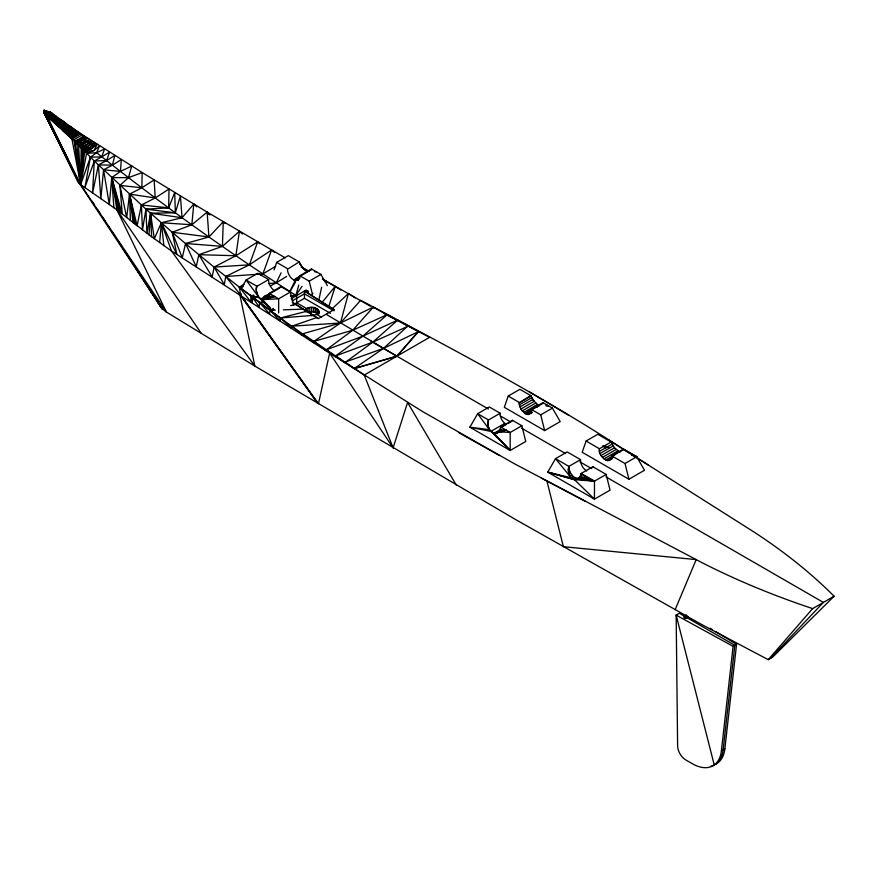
<?xml version="1.0" encoding="UTF-8"?>
<svg xmlns="http://www.w3.org/2000/svg" width="878" height="878" viewBox="0 0 878 878"><rect width="100%" height="100%" fill="white"/><g stroke="black" fill="none" stroke-linecap="round" stroke-linejoin="round"><path stroke-width="1.32" d="M305.423 311.646L305.423 309.396C309.429 305.709 320.108 306.62 318.923 313.731M306.576 311.909L306.576 308.529L296.665 302.811L296.665 295.853C227.457 251.788 160.817 203.762 96.624 152.695L86.571 153.376L80.644 184.61L166.381 312.019L254.861 366.104L515.616 519.567L701.423 624.379L768.239 659.663L772.629 657.128L834.1 596.217A677.201 390.973 0 0 0 753.543 531.728L627.891 452.104M44.065 110.321L44.295 113.196L78.998 183.085L80.644 184.61L81.171 148.042L92.596 141.446L88.349 146.055L82.455 149.304L80.644 184.61L116.906 209.809L148.964 234.832L171.495 250.987L329.645 353.121L422.527 411.53L515.123 464.133L700.94 562.107A677.201 390.973 0 0 0 812.633 608.608L834.1 596.217M568.823 466.569C568.757 472.046 573.279 479.586 579.392 478.148L574.464 479.662L547.74 472.155L555.522 458.667L567.21 451.929L580.545 459.622L580.468 460.259A8.78 5.07 60 0 0 586.713 470.992M223.264 221.684L222.408 246.378L198.834 254.697L196.244 266.758L185.532 243.48L208.931 237.005L223.264 221.684L225.141 223.55M148.964 234.832L150.544 213.2L175.337 212.794L180.407 195.959L182.042 217.744L161.387 222.727L154.308 238.717L150.544 213.2L182.042 217.744L193.764 204.036L196.749 206.824M45.963 115.358L71.919 138.9L80.644 184.61L83.564 150.401L90.05 147.427L95.691 143.41L91.586 148.656L84.705 151.532L80.644 184.61L44.054 110.376L51.934 113.207L53.613 115.325L51.934 113.207L48.016 114.469L46.841 116.148L79.733 183.875L44.987 114.327L78.449 182.229L44.987 114.327L47.105 117.718M159.642 242.602L161.387 222.727L191.854 224.779L207.131 212.103L285.24 257.88M193.764 204.036L191.854 224.779L172.231 232.253L145.935 209.151L94.286 160.992L44.054 110.376L142.181 172.56L207.131 212.103L209.908 214.989M244.029 284.406L239.31 287.018L280.345 317.99L280.082 320.788L270.007 310.296L273.453 308.43M163.857 245.664L161.387 222.727L176.873 254.411L172.231 232.253C214.056 268.119 257.441 302.186 302.57 333.805L302.416 335.352L291.847 326.166L316.76 317.584L318.44 318.615L334.013 309.616L304.457 291.079L304.457 298.322L330.468 313.336M75.881 130.833L70.141 126.311L67.288 125.313C59.792 114.689 45.744 119.243 61.712 128.528L62.744 130.581L69.56 136.562L77.582 131.93L75.42 130.548L67.332 134.74M273.87 309.418L270.007 310.296L269.59 313.951L259.658 302.603L263.685 301.791M710.675 766.318A41.529 23.98 60 0 0 723.154 749.713L734.831 645.308L679.342 613.272L676.148 615.116L677.618 745.894A11.425 6.596 60 0 0 685.696 759.887L692.27 763.684A41.529 23.98 60 0 0 721.42 750.712L733.097 646.307L736.565 644.309L715.866 631.71M713.364 765.078A41.529 23.98 60 0 0 724.877 748.715L736.565 644.309M568.9 467.996L568.856 466.372L580.577 459.644M547.74 472.155L574.464 479.662L594.461 499.132L594.461 481.155L577.746 479.103L581.006 475.832L581.137 473.461L592.837 466.723L606.149 474.405L610.045 490.144L594.461 499.132L547.74 472.155L571.15 477.797L574.464 479.662L594.461 481.155L606.149 474.405M599.422 448.724C596.831 455.88 611.746 466.997 611.703 455.814L623.402 449.075L636.704 456.758L644.496 470.257L628.922 479.245L582.191 452.269L586.087 441.03L597.764 434.281L611.132 441.996L614.545 447.78L619.528 452.038M241.571 287.896L246.114 280.027L257.792 273.288L268.646 279.555L268.569 280.17A8.769 5.059 60 0 0 273.19 289.729L274.792 290.892M301.165 266.758L307.53 271.939L302.614 267.68L299.211 261.907L287.457 269.272A8.769 5.059 60 0 0 292.067 278.831L295.217 280.675L298.443 280.038M521.861 425.742L510.184 432.492C483.789 430.099 497.157 439.351 500.756 427.048L512.434 420.31L521.861 425.742L525.757 441.48L510.184 450.48L469.862 427.202L477.654 413.714L489.331 406.964L500.186 413.231L500.109 413.845A8.769 5.059 60 0 0 504.729 423.405L506.332 424.568M518.986 402.947L530.74 395.583L534.153 401.367L520.819 409.06L518.986 402.947L530.861 396.088M293.57 305.182L290.322 292.067L280.905 286.623L269.217 293.373C269.305 299.705 260.481 302.12 257.923 295.996L246.114 280.027L256.969 286.294L268.646 279.555M575.035 477.742L572.785 479.026C568.779 476.392 567.451 470.806 568.889 466.383L555.522 458.667L571.15 477.797L568.889 473.988M242.438 234.009L239.409 231.276L235.875 255.739L214.111 267.066L212.169 276.91L198.834 254.697L235.875 255.739L257.649 241.922L259.57 243.744M334.013 310.889L334.013 309.616L307.904 293.197L308.222 291.331L306.104 290.058L291.101 298.86M373.556 308.145L373.337 307.08L352.736 330.238L326.429 349.762L335.396 356.764L335.648 355.93L372.887 342.08L408.248 326.122L397.635 320.152L372.887 342.08L344.813 362.735L335.648 355.93L362.834 336.175L387.33 314.598L397.888 320.679L397.635 320.152L362.834 336.175L326.429 349.762L326.133 350.827L313.907 341.388L340.444 323.016L373.337 307.08L387.615 315.334L387.33 314.598L352.736 330.238L313.907 341.388L313.687 342.705L302.57 333.805L340.444 323.016L360.66 300.265C450.403 347.842 540.497 395.067 625.63 450.666M318.813 300.155L321.633 287.249M326.429 349.762L329.645 353.121L318.451 403.715L240.627 295.052L225.723 276.471L249.374 264.838L271.532 250.021L274.616 252.546M318.923 311.492L316.804 314.445L311.69 315.663M68.111 135.377L76.024 130.624M355.184 297.938L348.423 293.504L340.444 323.016L291.847 326.166L291.628 328.317L280.345 317.99L306.587 311.306L316.76 317.584M298.783 285.065L295.886 295.359L290.519 296.424M329.645 353.121L393.114 447.868L407.59 402.475L456.439 485.325M328.8 306.378L335.308 286.25L322.489 278.995M274.079 269.886L276.669 262.39L288.357 255.641L299.211 261.907M530.74 395.583L519.897 389.316L508.208 396.066L504.312 407.304L544.634 430.582L560.208 421.594L552.427 408.105L542.999 402.662L531.322 409.4C533.561 413.318 523.365 416.973 531.75 412.506M83.673 135.794L79.448 138.922L74.279 141.226L80.644 184.61L90.423 157.184L96.624 152.695L104.548 149.03L101.782 156.833L94.286 160.992L84.903 187.574L90.423 157.184L101.782 156.833L109.53 152.179L106.589 160.586L98.402 164.91L92.585 192.908L94.286 160.992L106.589 160.586L114.788 155.461L112.439 165.152L103.56 169.805L100.849 198.647L98.402 164.91L112.439 165.152L121.329 159.544L120.451 171.397L111.747 177.597L109.311 204.519L103.56 169.805L120.451 171.397L131.755 166.052L128.451 177.652L119.946 185.39L122.283 214.188L111.747 177.597L128.451 177.652L142.181 172.56L141.83 187.804L129.516 194.137L126.684 217.667L119.946 185.39L141.83 187.804L154.155 179.902L155.208 197.956L141.391 204.991L137.1 225.833L129.516 194.137L155.208 197.956L169.026 189.033L168.631 207.856L145.935 209.151L142.477 229.915L141.391 204.991L168.631 207.856L174.722 192.534L175.337 212.794L145.935 209.151L146.922 233.285L150.544 213.2L151.631 236.775M257.649 241.922L249.374 264.838L214.111 267.066L224.296 284.637L225.723 276.471L262.873 273.925L275.78 266.21M256.969 286.294C253.643 295.996 264.388 302.35 269.908 308.211M271.532 250.021L262.873 273.925L260.514 275.242M500.186 413.231L488.497 419.969C487.06 424.392 488.387 429.979 492.404 432.613L510.184 450.48L510.184 432.492L500.756 427.048M256.837 286.228C253.358 292.253 264.552 300.276 250.087 295.008M488.377 419.904L487.938 425.259L489.463 429.671L510.184 450.48L494.007 433.26L490.758 431.383L469.862 427.202L489.463 429.671L477.654 413.714L488.497 419.969M75.991 130.526L68.012 134.992M675.149 609.65L696.199 559.604L563.391 546.698L546.939 481.089M96.624 152.695L99.565 145.869L93.957 150.555L86.571 153.376M580.391 477.204L580.698 476.534L579.743 477.083L594.461 481.155L581.159 473.461C579.853 476.447 580.874 477.83 577.779 479.092M610.956 459.567L612.131 458.612M281.07 272.828L276.383 282.749L270.402 285.976M296.303 278.183L289.905 291.573L295.348 282.288M296.698 279.961L298.739 276.482M302.065 286.316L295.886 295.359L290.508 295.634M304.699 310.406L305.423 309.396M311.361 295.436L312.952 293.318M322.16 302.317L335.308 286.25L370.329 306.181M75.497 142.434L87.076 137.945L83.52 142.192L78.647 145.539L80.644 184.61L74.871 141.808L80.128 139.47L84.442 136.288M580.665 475.239L581.038 474.219L594.461 481.155L579.173 477.928L580.698 476.534M569.482 470.553L568.439 471.771L569.635 471.069L568.999 474.065L570.634 473.121M408.215 325.628L383.554 348.346L354.317 368.42L396.911 356.194L418.532 331.39L396.911 356.194L354.229 368.705L344.933 362.142M768.239 659.663L812.644 608.608M770.434 658.401L823.366 602.407L605.985 476.897M332.334 308.595L348.423 293.504M298.454 280.027L299.639 278.117L299.782 275.725L311.46 268.986L320.887 274.43L327.373 285.668M239.409 231.276L222.408 246.378L185.532 243.48L182.251 257.836L172.231 232.253L208.931 237.005L207.131 212.103L208.821 214.243M75.684 130.712C79.393 131.195 68.418 137.648 68.111 135.08M85.254 136.803L76.902 143.816L80.644 184.61M530.619 395.517L532.606 399.468L537.468 404.506L525.209 413.67L520.819 409.06M536.129 407.304L525.209 413.67L526.756 414.35L531.914 410.717M537.073 407.085L539.136 405.625L536.82 406.964M82.247 134.883L73.17 140.129M286.678 276.405L276.383 282.749L268.438 283.671M581.006 475.832L580.303 476.26L594.461 481.155M568.307 469.401L569.01 468.984M87.076 137.945L76.902 143.816L83.52 142.192L89.326 139.372L80.052 146.933L86.461 144.552L91.147 140.535L78.647 145.539M568.34 469.993L569.163 469.51M568.373 470.586L569.317 470.026M45.952 112.351L46.578 111.989M46.282 112.691L47.017 112.263M46.699 113.119L47.566 112.614M49.146 115.633L50.781 114.689M49.662 116.159L51.462 115.128M70.975 137.956L79.404 133.094M579.491 477.456L580.545 476.875M48.542 115.007L49.98 114.173M50.09 116.598L52.011 115.479M50.463 116.983L52.504 115.797M50.891 117.422L53.064 116.159M51.33 117.871L53.646 116.533M51.615 118.168L54.019 116.774M51.934 118.486L54.436 117.048M52.241 118.804L54.842 117.301M52.45 119.013L55.116 117.476M52.636 119.21L53.997 118.431M55.49 122.141L59.111 120.056M55.841 122.503L59.572 120.352M56.082 122.744L59.891 120.549M56.324 122.997L58.266 121.877L72.863 133.675M61.712 128.528L67.288 125.313M62.173 129L67.891 125.708M62.854 129.703L68.791 126.278M63.523 130.394L69.669 126.849M64.116 130.998L70.438 127.343M64.445 131.338L70.877 127.628M64.818 131.722L71.359 127.936M65.159 132.073L71.82 128.232M65.532 132.446L72.303 128.539M66.344 133.291L73.379 129.231M66.651 133.599L73.774 129.483M67.485 134.455L74.871 130.196M72.259 133.193L68.374 135.585L76.101 130.987M68.747 135.75L76.518 131.261M69.186 136.189L77.099 131.623M69.779 136.781L78.032 132.216M69.911 136.902L73.972 134.553M70.042 137.034L78.208 132.326M70.141 137.133L78.548 132.545M70.449 137.44L78.735 132.666M70.558 137.55L78.877 132.754M70.679 137.659L79.02 132.841M70.8 137.791L79.185 132.951M71.217 138.197L79.722 133.291M47.28 113.712L48.323 113.108M52.801 119.375L55.369 117.641M52.954 119.54L55.577 117.773M54.37 118.728L55.786 117.915M53.163 119.759L56.049 118.08M53.382 119.979L56.346 118.267M53.58 120.176L56.598 118.431M53.777 120.385L56.872 118.607M54.612 118.914C56.466 120.999 59.989 116.258 54.348 120.977M58.266 121.877C55.983 118.321 53.24 122.382 50.233 119.232L48.016 114.469M54.458 121.087L56.104 120.132M55.983 120.034L57.75 119.178M54.688 121.318L58.058 119.375M54.974 121.614L58.442 119.617M55.193 121.833L58.716 119.803M56.499 123.183L60.209 120.758M58.475 122.042L60.439 120.912M56.675 123.359L60.67 121.054M56.829 123.513L60.867 121.175M56.993 123.688L61.087 121.329M57.103 123.798L61.24 121.416M57.289 123.996L61.372 121.515M57.399 124.105L61.614 121.669M57.476 124.182L61.723 121.735M57.707 124.413L61.844 121.812M57.838 124.555L62.02 121.921M57.937 124.665L62.195 122.042M58.08 124.808L62.327 122.13M58.277 124.994L62.514 122.24M62.766 122.404L58.376 125.104L62.996 122.547M58.552 125.291L63.128 122.646M58.694 125.433L63.326 122.766M58.837 125.576L63.501 122.876M58.936 125.675L63.754 123.041M59.133 125.883L63.896 123.129M59.221 125.971L64.017 123.205M61.712 124.665L64.127 123.282M59.419 126.18L64.281 123.381M59.627 126.388L64.544 123.546M59.726 126.487L64.676 123.633M59.934 126.706L64.95 123.809M60.088 126.86L62.623 125.4M60.176 126.959L65.159 123.941M60.275 127.058L65.4 124.094L60.483 127.277M60.615 127.398L65.674 124.281M60.714 127.497L65.839 124.38M60.791 127.584L66.07 124.533M63.534 126.147L66.19 124.61M61.273 128.089L66.717 124.95M65.949 132.874L72.841 128.89M67.101 134.06L74.356 129.867M71.491 138.472L80.085 133.522M71.919 138.9L80.633 133.862L50.287 112.055L43.966 110.376M161.387 222.727L171.495 250.987L254.861 366.104L239.793 294.514L317.671 403.254L240.802 294.953L238.322 293.515L240.934 293.845M279.786 287.951L260.865 298.937L259.328 297.73L252.699 296.402M293.669 279.994L299.475 276.636M301.802 275.297L306.971 272.257M309.33 270.885L311.701 269.524L311.46 268.986M269.403 295.579L262.467 299.574L270.556 308.189M295.282 280.675L299.837 278.008M269.601 296.479L267.252 297.829L274.594 296.479L268.372 296.171M290.322 292.067L278.644 298.816L262.665 299.574M299.782 275.725L309.21 281.169L320.887 274.43M292.209 300.891L304.457 293.823L332.828 310.208M294.437 304.095L304.457 298.322M302.57 333.805L364.238 375.06L429.583 337.328L384.103 313.534M519.205 404.923L531.618 397.767M519.831 407.008L532.737 399.556M522.103 410.937L535.767 403.046M490.857 431.416L504.729 423.405M523.606 412.506L537.468 404.506M502.018 427.015L505.519 424.996M507.846 423.646L510.184 422.307M539.685 405.252L542.055 403.88M501.009 429.254L494.073 433.249L492.317 432.613M528.26 414.493L526.855 414.361L531.377 411.683M526.855 414.361L531.475 411.694M495.719 433.282L500.328 430.637M528.611 414.394L532.167 412.451M499.571 431.405L497.387 432.667L506.134 430.154L499.911 429.847M531.322 409.4L540.738 414.844L552.427 408.105M611.132 441.996L599.455 448.746L586.087 441.03M599.564 451.336L611.999 444.169M600.201 453.432L613.129 445.969M601.189 455.484L614.545 447.78M602.484 457.361L616.158 449.459M603.987 458.931L617.86 450.919M605.59 460.094L614.885 454.727M574.464 479.662L576.637 478.411M607.203 460.763L612.976 457.427M575.309 479.673L577.384 478.477M611.714 455.825L625.026 463.507L636.704 456.758L623.402 449.075M721.42 750.712L724.877 748.715M74.235 134.762L78.329 132.402M543.043 403.331L542.999 402.662M569.954 476.128L571.918 474.998M571.249 477.83L573.422 476.578M611.768 456.439L617.706 453.037M620.077 451.665L623.632 449.624M568.373 468.918L568.966 468.589M253.621 294.986L251.229 296.27L250.548 301.527L239.31 287.018L243.283 286.568M161.651 306.916L161.991 308.716L166.381 312.019L116.906 209.809L111.747 177.597L113.866 207.691M344.769 362.263L383.554 348.346L418.586 331.555L408.007 325.727M264.541 299.486L274.594 296.479L265.847 298.992M496.081 433.161L506.134 430.154L498.792 431.504M81.171 148.042L88.349 146.055L94.242 142.488L90.05 147.427L82.455 149.304M317.957 309.396L317.957 313.896L313.567 311.953L308.068 312.37L308.068 307.871M290.629 305.599L295.787 304.436L306.587 311.306M83.564 150.401L91.586 148.656L97.162 144.343L93.957 150.555L84.705 151.532M255.542 297.137L252.897 297.576L252.26 302.636L251.229 296.27L253.896 295.952M264.794 295.645L268.756 294.997M546.182 406.02L548.377 405.768L545.973 405.197M280.345 317.99L313.226 315.367M256.936 297.368L252.897 297.576L259.109 307.113L259.658 302.603L265.057 302.537M263.641 297.016L267.68 296.808M270.007 310.296L275.319 310.11M283.298 309.835L303.239 309.144M579.184 477.917L582.674 477.895M308.222 291.331L304.457 291.079L307.904 293.197M238.322 293.515L240.934 294.042M314.434 271.522L316.837 272.092M633.049 455.682L636.704 456.758L632.072 454.683M49.289 113.734L55.819 116.006L57.388 118.914M631.556 454.914L636.704 456.758L632.149 454.925M262.533 299.574L260.865 298.937L268.295 306.455M604.02 445.651L609.025 447.55M603.79 445.706L607.411 447.165M603.899 445.772L607.576 447.264M617.388 451.259L619.835 452.258M541.331 478.093L585.286 501.261M733.097 646.307L676.148 615.116L714.242 764.957M458.722 432.645L499.45 455.506M301.538 267.23L309.1 271.5M301.505 267.11L308.496 271.072M602.44 445.969L605.952 447.999M276.669 262.39L287.523 268.657M508.208 396.066L519.063 402.333M370.988 341.235L488.377 409.005M500.262 415.865L510.952 422.033M521.642 428.212L565.597 453.586M579.853 461.817L591.728 468.676M316.804 314.445L321.513 317.167M269.217 293.373L278.644 298.816L278.644 312.941M396.911 356.194L326.221 314.335M529.335 391.873L568.933 415.393M710.126 628.22L712.42 629.614M49.596 111.66L51.78 113.866M294.349 303.503L318.44 318.615M608.059 439.571L629.833 453.355M632.127 454.804L648.173 464.956M387.33 314.598L391.588 317.364M292.33 302.186L295.787 304.436M617.772 450.886L619.462 452.027M537.38 404.473L539.07 405.614M340.862 290.069L323.324 279.511L327.406 282.584M44.054 110.376L47.796 113.416M303.503 268.35L305.368 270.194M304.128 269.316L300.133 264.289M44.987 114.327L78.998 183.085M116.906 209.809L200.952 332.894M44.602 113.767L78.109 181.351L162.485 309.21L122.876 248.375M92.234 201.325L94.473 204.761M97.469 209.359L99.708 212.794M102.704 217.393L104.943 220.828M107.928 225.426L109.421 227.72M112.417 232.308L114.656 235.754M117.652 240.342L121.383 246.081M120.33 244.007L121.812 246.301M125.488 252.041L128.44 256.628M129.911 258.922L161.618 308.266L135.234 266.671M300.122 264.278L299.08 261.842M45.963 115.589L43.944 112.033L53.942 131.404M47.895 119.232L43.944 112.033L52.186 127.562M49.212 121.636L50.529 124.039M58.398 140.217L44.087 112.614L68.155 160.048M61.504 146.209L62.755 148.612M57.07 137.451L60.187 143.498M68.221 160.224L44.295 113.196L78.109 181.351M364.238 375.06L393.114 447.868M625.026 463.507L628.922 479.245M540.738 414.844L544.634 430.582M309.21 281.169L312.447 294.284M120.341 212.641L111.747 177.597L118.629 211.225M135.783 224.834L129.516 194.137L130.383 220.597M134.455 223.824L129.516 194.137L133.105 222.76M239.31 287.018L240.627 295.052M512.434 420.31L512.511 420.946M280.905 286.623L280.971 287.271M592.815 466.712L592.891 467.337M686.124 614.699L686.124 617.179M684.588 616.29L684.588 619.012M318.681 310.406L318.681 313.775M316.804 308.529L316.804 313.029M315.312 307.871L315.312 312.37M313.567 307.454L313.567 311.953M311.69 307.311L311.69 311.811M309.813 307.454L309.813 311.953M688.231 616.861A2.173 1.251 0 0 1 685.751 618.419A2.173 1.251 0 0 1 684.346 616.466A2.173 1.251 0 0 1 688.012 616.554M45.283 113.822L43.9 111.451L45.228 113.8"/></g></svg>
